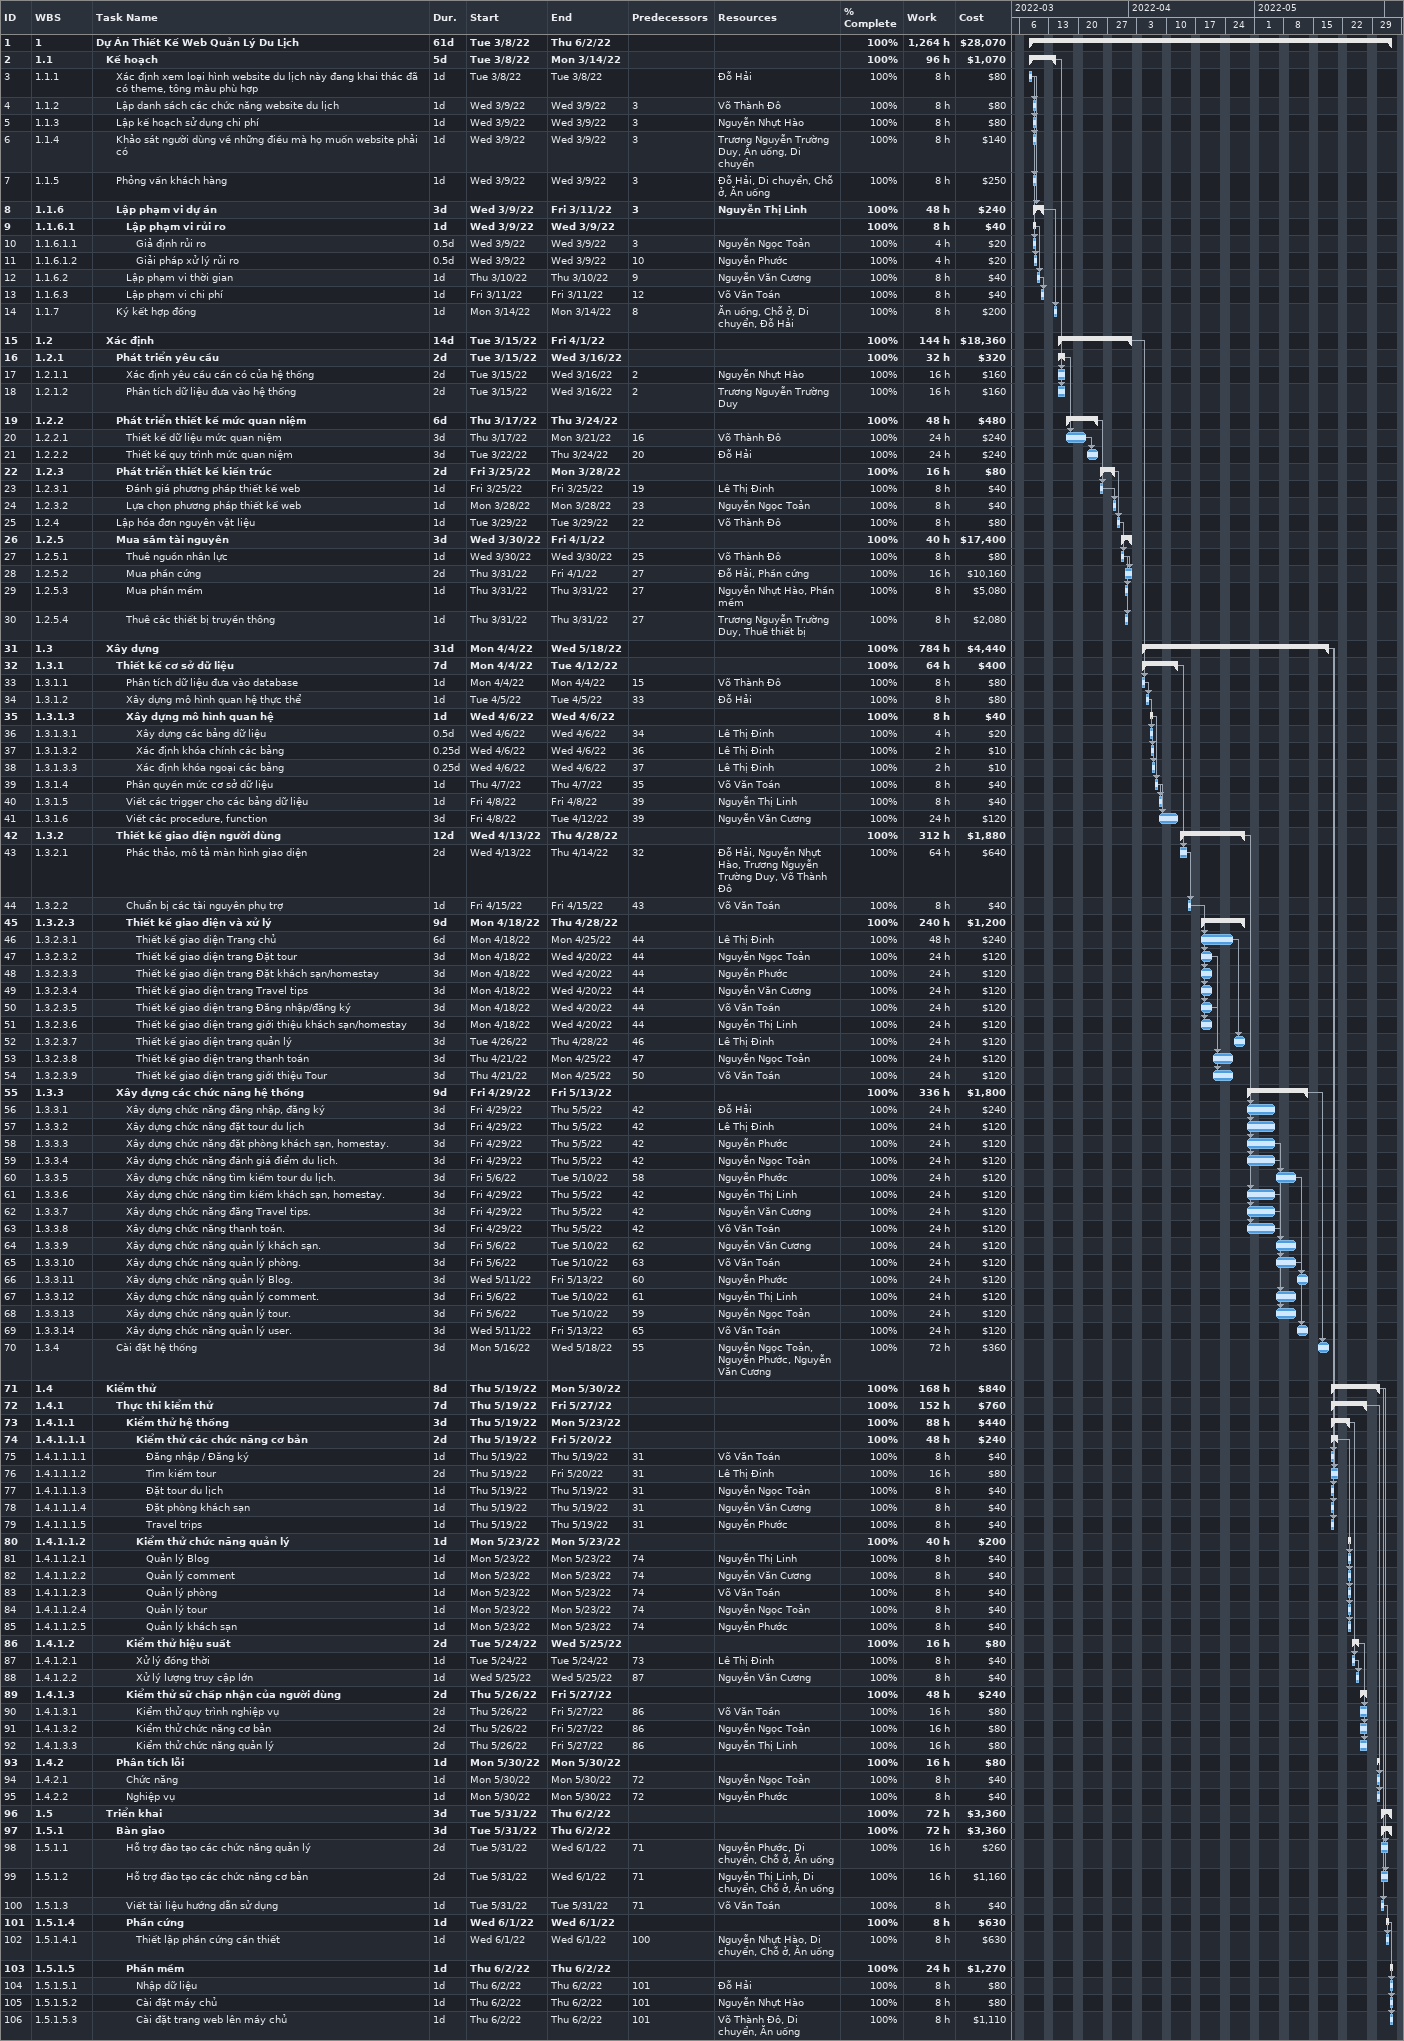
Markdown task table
| ID | WBS | Task | Duration | Start | Finish | Predecessors | Resources | % complete | Work (h) | Cost ($) |
|---|---|---|---|---|---|---|---|---|---|---|
| 1 | 1 | **Dự Án Thiết Kế Web Quản Lý Du Lịch** | 61d | 2022-03-08 | 2022-06-02 |  |  | 100 | 1264 | 28070 |
| 2 | 1.1 | **Kế hoạch** | 5d | 2022-03-08 | 2022-03-14 |  |  | 100 | 96 | 1070 |
| 3 | 1.1.1 | Xác định xem loại hình website du lịch này đang khai thác đã có theme, tông màu phù hợp | 1d | 2022-03-08 | 2022-03-08 |  | Đỗ Hải | 100 | 8 | 80 |
| 4 | 1.1.2 | Lập danh sách các chức năng website du lịch | 1d | 2022-03-09 | 2022-03-09 | 3 | Võ Thành Đô | 100 | 8 | 80 |
| 5 | 1.1.3 | Lập kế hoạch sử dụng chi phí | 1d | 2022-03-09 | 2022-03-09 | 3 | Nguyễn Nhựt Hào | 100 | 8 | 80 |
| 6 | 1.1.4 | Khảo sát người dùng về những điều mà họ muốn website phải có | 1d | 2022-03-09 | 2022-03-09 | 3 | Trương Nguyễn Trường Duy, Ăn uống, Di chuyển | 100 | 8 | 140 |
| 7 | 1.1.5 | Phỏng vấn khách hàng | 1d | 2022-03-09 | 2022-03-09 | 3 | Đỗ Hải, Di chuyển, Chỗ ở, Ăn uống | 100 | 8 | 250 |
| 8 | 1.1.6 | **Lập phạm vi dự án** | 3d | 2022-03-09 | 2022-03-11 | 3 | Nguyễn Thị Linh | 100 | 48 | 240 |
| 9 | 1.1.6.1 | **Lập phạm vi rủi ro** | 1d | 2022-03-09 | 2022-03-09 |  |  | 100 | 8 | 40 |
| 10 | 1.1.6.1.1 | Giả định rủi ro | 0.5d | 2022-03-09 | 2022-03-09 | 3 | Nguyễn Ngọc Toản | 100 | 4 | 20 |
| 11 | 1.1.6.1.2 | Giải pháp xử lý rủi ro | 0.5d | 2022-03-09 | 2022-03-09 | 10 | Nguyễn Phước | 100 | 4 | 20 |
| 12 | 1.1.6.2 | Lập phạm vi thời gian | 1d | 2022-03-10 | 2022-03-10 | 9 | Nguyễn Văn Cương | 100 | 8 | 40 |
| 13 | 1.1.6.3 | Lập phạm vi chi phí | 1d | 2022-03-11 | 2022-03-11 | 12 | Võ Văn Toán | 100 | 8 | 40 |
| 14 | 1.1.7 | Ký kết hợp đồng | 1d | 2022-03-14 | 2022-03-14 | 8 | Ăn uống, Chỗ ở, Di chuyển, Đỗ Hải | 100 | 8 | 200 |
| 15 | 1.2 | **Xác định** | 14d | 2022-03-15 | 2022-04-01 |  |  | 100 | 144 | 18360 |
| 16 | 1.2.1 | **Phát triển yêu cầu** | 2d | 2022-03-15 | 2022-03-16 |  |  | 100 | 32 | 320 |
| 17 | 1.2.1.1 | Xác định yêu cầu cần có của hệ thống | 2d | 2022-03-15 | 2022-03-16 | 2 | Nguyễn Nhựt Hào | 100 | 16 | 160 |
| 18 | 1.2.1.2 | Phân tích dữ liệu đưa vào hệ thống | 2d | 2022-03-15 | 2022-03-16 | 2 | Trương Nguyễn Trường Duy | 100 | 16 | 160 |
| 19 | 1.2.2 | **Phát triển thiết kế mức quan niệm** | 6d | 2022-03-17 | 2022-03-24 |  |  | 100 | 48 | 480 |
| 20 | 1.2.2.1 | Thiết kế dữ liệu mức quan niệm | 3d | 2022-03-17 | 2022-03-21 | 16 | Võ Thành Đô | 100 | 24 | 240 |
| 21 | 1.2.2.2 | Thiết kế quy trình mức quan niệm | 3d | 2022-03-22 | 2022-03-24 | 20 | Đỗ Hải | 100 | 24 | 240 |
| 22 | 1.2.3 | **Phát triển thiết kế kiến trúc** | 2d | 2022-03-25 | 2022-03-28 |  |  | 100 | 16 | 80 |
| 23 | 1.2.3.1 | Đánh giá phương pháp thiết kế web | 1d | 2022-03-25 | 2022-03-25 | 19 | Lê Thị Đinh | 100 | 8 | 40 |
| 24 | 1.2.3.2 | Lựa chọn phương pháp thiết kế web | 1d | 2022-03-28 | 2022-03-28 | 23 | Nguyễn Ngọc Toản | 100 | 8 | 40 |
| 25 | 1.2.4 | Lập hóa đơn nguyên vật liệu | 1d | 2022-03-29 | 2022-03-29 | 22 | Võ Thành Đô | 100 | 8 | 80 |
| 26 | 1.2.5 | **Mua sắm tài nguyên** | 3d | 2022-03-30 | 2022-04-01 |  |  | 100 | 40 | 17400 |
| 27 | 1.2.5.1 | Thuê nguồn nhân lực | 1d | 2022-03-30 | 2022-03-30 | 25 | Võ Thành Đô | 100 | 8 | 80 |
| 28 | 1.2.5.2 | Mua phần cứng | 2d | 2022-03-31 | 2022-04-01 | 27 | Đỗ Hải, Phần cứng | 100 | 16 | 10160 |
| 29 | 1.2.5.3 | Mua phần mềm | 1d | 2022-03-31 | 2022-03-31 | 27 | Nguyễn Nhựt Hào, Phần mềm | 100 | 8 | 5080 |
| 30 | 1.2.5.4 | Thuê các thiết bị truyền thông | 1d | 2022-03-31 | 2022-03-31 | 27 | Trương Nguyễn Trường Duy, Thuê thiết bị | 100 | 8 | 2080 |
| 31 | 1.3 | **Xây dựng** | 31d | 2022-04-04 | 2022-05-18 |  |  | 100 | 784 | 4440 |
| 32 | 1.3.1 | **Thiết kế cơ sở dữ liệu** | 7d | 2022-04-04 | 2022-04-12 |  |  | 100 | 64 | 400 |
| 33 | 1.3.1.1 | Phân tích dữ liệu đưa vào database | 1d | 2022-04-04 | 2022-04-04 | 15 | Võ Thành Đô | 100 | 8 | 80 |
| 34 | 1.3.1.2 | Xây dựng mô hình quan hệ thực thể | 1d | 2022-04-05 | 2022-04-05 | 33 | Đỗ Hải | 100 | 8 | 80 |
| 35 | 1.3.1.3 | **Xây dựng mô hình quan hệ** | 1d | 2022-04-06 | 2022-04-06 |  |  | 100 | 8 | 40 |
| 36 | 1.3.1.3.1 | Xây dựng các bảng dữ liệu | 0.5d | 2022-04-06 | 2022-04-06 | 34 | Lê Thị Đinh | 100 | 4 | 20 |
| 37 | 1.3.1.3.2 | Xác định khóa chính các bảng | 0.25d | 2022-04-06 | 2022-04-06 | 36 | Lê Thị Đinh | 100 | 2 | 10 |
| 38 | 1.3.1.3.3 | Xác định khóa ngoại các bảng | 0.25d | 2022-04-06 | 2022-04-06 | 37 | Lê Thị Đinh | 100 | 2 | 10 |
| 39 | 1.3.1.4 | Phân quyền mức cơ sở dữ liệu | 1d | 2022-04-07 | 2022-04-07 | 35 | Võ Văn Toán | 100 | 8 | 40 |
| 40 | 1.3.1.5 | Viết các trigger cho các bảng dữ liệu | 1d | 2022-04-08 | 2022-04-08 | 39 | Nguyễn Thị Linh | 100 | 8 | 40 |
| 41 | 1.3.1.6 | Viết các procedure, function | 3d | 2022-04-08 | 2022-04-12 | 39 | Nguyễn Văn Cương | 100 | 24 | 120 |
| 42 | 1.3.2 | **Thiết kế giao diện người dùng** | 12d | 2022-04-13 | 2022-04-28 |  |  | 100 | 312 | 1880 |
| 43 | 1.3.2.1 | Phác thảo, mô tả màn hình giao diện | 2d | 2022-04-13 | 2022-04-14 | 32 | Đỗ Hải, Nguyễn Nhựt Hào, Trương Nguyễn Trường Duy, Võ Thành Đô | 100 | 64 | 640 |
| 44 | 1.3.2.2 | Chuẩn bị các tài nguyên phụ trợ | 1d | 2022-04-15 | 2022-04-15 | 43 | Võ Văn Toán | 100 | 8 | 40 |
| 45 | 1.3.2.3 | **Thiết kế giao diện và xử lý** | 9d | 2022-04-18 | 2022-04-28 |  |  | 100 | 240 | 1200 |
| 46 | 1.3.2.3.1 | Thiết kế giao diện Trang chủ | 6d | 2022-04-18 | 2022-04-25 | 44 | Lê Thị Đinh | 100 | 48 | 240 |
| 47 | 1.3.2.3.2 | Thiết kế giao diện trang Đặt tour | 3d | 2022-04-18 | 2022-04-20 | 44 | Nguyễn Ngọc Toản | 100 | 24 | 120 |
| 48 | 1.3.2.3.3 | Thiết kế giao diện trang Đặt khách sạn/homestay | 3d | 2022-04-18 | 2022-04-20 | 44 | Nguyễn Phước | 100 | 24 | 120 |
| 49 | 1.3.2.3.4 | Thiết kế giao diện trang Travel tips | 3d | 2022-04-18 | 2022-04-20 | 44 | Nguyễn Văn Cương | 100 | 24 | 120 |
| 50 | 1.3.2.3.5 | Thiết kế giao diện trang Đăng nhập/đăng ký | 3d | 2022-04-18 | 2022-04-20 | 44 | Võ Văn Toán | 100 | 24 | 120 |
| 51 | 1.3.2.3.6 | Thiết kế giao diện trang giới thiệu khách sạn/homestay | 3d | 2022-04-18 | 2022-04-20 | 44 | Nguyễn Thị Linh | 100 | 24 | 120 |
| 52 | 1.3.2.3.7 | Thiết kế giao diện trang quản lý | 3d | 2022-04-26 | 2022-04-28 | 46 | Lê Thị Đinh | 100 | 24 | 120 |
| 53 | 1.3.2.3.8 | Thiết kế giao diện trang thanh toán | 3d | 2022-04-21 | 2022-04-25 | 47 | Nguyễn Ngọc Toản | 100 | 24 | 120 |
| 54 | 1.3.2.3.9 | Thiết kế giao diện trang giới thiệu Tour | 3d | 2022-04-21 | 2022-04-25 | 50 | Võ Văn Toán | 100 | 24 | 120 |
| 55 | 1.3.3 | **Xây dựng các chức năng hệ thống** | 9d | 2022-04-29 | 2022-05-13 |  |  | 100 | 336 | 1800 |
| 56 | 1.3.3.1 | Xây dựng chức năng đăng nhập, đăng ký | 3d | 2022-04-29 | 2022-05-05 | 42 | Đỗ Hải | 100 | 24 | 240 |
| 57 | 1.3.3.2 | Xây dựng chức năng đặt tour du lịch | 3d | 2022-04-29 | 2022-05-05 | 42 | Lê Thị Đinh | 100 | 24 | 120 |
| 58 | 1.3.3.3 | Xây dựng chức năng đặt phòng khách sạn, homestay. | 3d | 2022-04-29 | 2022-05-05 | 42 | Nguyễn Phước | 100 | 24 | 120 |
| 59 | 1.3.3.4 | Xây dựng chức năng đánh giá điểm du lịch. | 3d | 2022-04-29 | 2022-05-05 | 42 | Nguyễn Ngọc Toản | 100 | 24 | 120 |
| 60 | 1.3.3.5 | Xây dựng chức năng tìm kiếm tour du lịch. | 3d | 2022-05-06 | 2022-05-10 | 58 | Nguyễn Phước | 100 | 24 | 120 |
| 61 | 1.3.3.6 | Xây dựng chức năng tìm kiếm khách sạn, homestay. | 3d | 2022-04-29 | 2022-05-05 | 42 | Nguyễn Thị Linh | 100 | 24 | 120 |
| 62 | 1.3.3.7 | Xây dựng chức năng đăng Travel tips. | 3d | 2022-04-29 | 2022-05-05 | 42 | Nguyễn Văn Cương | 100 | 24 | 120 |
| 63 | 1.3.3.8 | Xây dựng chức năng thanh toán. | 3d | 2022-04-29 | 2022-05-05 | 42 | Võ Văn Toán | 100 | 24 | 120 |
| 64 | 1.3.3.9 | Xây dựng chức năng quản lý khách sạn. | 3d | 2022-05-06 | 2022-05-10 | 62 | Nguyễn Văn Cương | 100 | 24 | 120 |
| 65 | 1.3.3.10 | Xây dựng chức năng quản lý phòng. | 3d | 2022-05-06 | 2022-05-10 | 63 | Võ Văn Toán | 100 | 24 | 120 |
| 66 | 1.3.3.11 | Xây dựng chức năng quản lý Blog. | 3d | 2022-05-11 | 2022-05-13 | 60 | Nguyễn Phước | 100 | 24 | 120 |
| 67 | 1.3.3.12 | Xây dựng chức năng quản lý comment. | 3d | 2022-05-06 | 2022-05-10 | 61 | Nguyễn Thị Linh | 100 | 24 | 120 |
| 68 | 1.3.3.13 | Xây dựng chức năng quản lý tour. | 3d | 2022-05-06 | 2022-05-10 | 59 | Nguyễn Ngọc Toản | 100 | 24 | 120 |
| 69 | 1.3.3.14 | Xây dựng chức năng quản lý user. | 3d | 2022-05-11 | 2022-05-13 | 65 | Võ Văn Toán | 100 | 24 | 120 |
| 70 | 1.3.4 | Cài đặt hệ thống | 3d | 2022-05-16 | 2022-05-18 | 55 | Nguyễn Ngọc Toản, Nguyễn Phước, Nguyễn Văn Cương | 100 | 72 | 360 |
| 71 | 1.4 | **Kiểm thử** | 8d | 2022-05-19 | 2022-05-30 |  |  | 100 | 168 | 840 |
| 72 | 1.4.1 | **Thực thi kiểm thử** | 7d | 2022-05-19 | 2022-05-27 |  |  | 100 | 152 | 760 |
| 73 | 1.4.1.1 | **Kiểm thử hệ thống** | 3d | 2022-05-19 | 2022-05-23 |  |  | 100 | 88 | 440 |
| 74 | 1.4.1.1.1 | **Kiểm thử các chức năng cơ bản** | 2d | 2022-05-19 | 2022-05-20 |  |  | 100 | 48 | 240 |
| 75 | 1.4.1.1.1.1 | Đăng nhập / Đăng ký | 1d | 2022-05-19 | 2022-05-19 | 31 | Võ Văn Toán | 100 | 8 | 40 |
| 76 | 1.4.1.1.1.2 | Tìm kiếm tour | 2d | 2022-05-19 | 2022-05-20 | 31 | Lê Thị Đinh | 100 | 16 | 80 |
| 77 | 1.4.1.1.1.3 | Đặt tour du lịch | 1d | 2022-05-19 | 2022-05-19 | 31 | Nguyễn Ngọc Toản | 100 | 8 | 40 |
| 78 | 1.4.1.1.1.4 | Đặt phòng khách sạn | 1d | 2022-05-19 | 2022-05-19 | 31 | Nguyễn Văn Cương | 100 | 8 | 40 |
| 79 | 1.4.1.1.1.5 | Travel trips | 1d | 2022-05-19 | 2022-05-19 | 31 | Nguyễn Phước | 100 | 8 | 40 |
| 80 | 1.4.1.1.2 | **Kiểm thử chức năng quản lý** | 1d | 2022-05-23 | 2022-05-23 |  |  | 100 | 40 | 200 |
| 81 | 1.4.1.1.2.1 | Quản lý Blog | 1d | 2022-05-23 | 2022-05-23 | 74 | Nguyễn Thị Linh | 100 | 8 | 40 |
| 82 | 1.4.1.1.2.2 | Quản lý comment | 1d | 2022-05-23 | 2022-05-23 | 74 | Nguyễn Văn Cương | 100 | 8 | 40 |
| 83 | 1.4.1.1.2.3 | Quản lý phòng | 1d | 2022-05-23 | 2022-05-23 | 74 | Võ Văn Toán | 100 | 8 | 40 |
| 84 | 1.4.1.1.2.4 | Quản lý tour | 1d | 2022-05-23 | 2022-05-23 | 74 | Nguyễn Ngọc Toản | 100 | 8 | 40 |
| 85 | 1.4.1.1.2.5 | Quản lý khách sạn | 1d | 2022-05-23 | 2022-05-23 | 74 | Nguyễn Phước | 100 | 8 | 40 |
| 86 | 1.4.1.2 | **Kiểm thử hiệu suất** | 2d | 2022-05-24 | 2022-05-25 |  |  | 100 | 16 | 80 |
| 87 | 1.4.1.2.1 | Xử lý đồng thời | 1d | 2022-05-24 | 2022-05-24 | 73 | Lê Thị Đinh | 100 | 8 | 40 |
| 88 | 1.4.1.2.2 | Xử lý lượng truy cập lớn | 1d | 2022-05-25 | 2022-05-25 | 87 | Nguyễn Văn Cương | 100 | 8 | 40 |
| 89 | 1.4.1.3 | **Kiểm thử sữ chấp nhận của người dùng** | 2d | 2022-05-26 | 2022-05-27 |  |  | 100 | 48 | 240 |
| 90 | 1.4.1.3.1 | Kiểm thử quy trình nghiệp vụ | 2d | 2022-05-26 | 2022-05-27 | 86 | Võ Văn Toán | 100 | 16 | 80 |
| 91 | 1.4.1.3.2 | Kiểm thử chức năng cơ bản | 2d | 2022-05-26 | 2022-05-27 | 86 | Nguyễn Ngọc Toản | 100 | 16 | 80 |
| 92 | 1.4.1.3.3 | Kiểm thử chức năng quản lý | 2d | 2022-05-26 | 2022-05-27 | 86 | Nguyễn Thị Linh | 100 | 16 | 80 |
| 93 | 1.4.2 | **Phân tích lỗi** | 1d | 2022-05-30 | 2022-05-30 |  |  | 100 | 16 | 80 |
| 94 | 1.4.2.1 | Chức năng | 1d | 2022-05-30 | 2022-05-30 | 72 | Nguyễn Ngọc Toản | 100 | 8 | 40 |
| 95 | 1.4.2.2 | Nghiệp vụ | 1d | 2022-05-30 | 2022-05-30 | 72 | Nguyễn Phước | 100 | 8 | 40 |
| 96 | 1.5 | **Triển khai** | 3d | 2022-05-31 | 2022-06-02 |  |  | 100 | 72 | 3360 |
| 97 | 1.5.1 | **Bàn giao** | 3d | 2022-05-31 | 2022-06-02 |  |  | 100 | 72 | 3360 |
| 98 | 1.5.1.1 | Hỗ trợ đào tạo các chức năng quản lý | 2d | 2022-05-31 | 2022-06-01 | 71 | Nguyễn Phước, Di chuyển, Chỗ ở, Ăn uống | 100 | 16 | 260 |
| 99 | 1.5.1.2 | Hỗ trợ đào tạo các chức năng cơ bản | 2d | 2022-05-31 | 2022-06-01 | 71 | Nguyễn Thị Linh, Di chuyển, Chỗ ở, Ăn uống | 100 | 16 | 1160 |
| 100 | 1.5.1.3 | Viết tài liệu hướng dẫn sử dụng | 1d | 2022-05-31 | 2022-05-31 | 71 | Võ Văn Toán | 100 | 8 | 40 |
| 101 | 1.5.1.4 | **Phần cứng** | 1d | 2022-06-01 | 2022-06-01 |  |  | 100 | 8 | 630 |
| 102 | 1.5.1.4.1 | Thiết lập phần cứng cần thiết | 1d | 2022-06-01 | 2022-06-01 | 100 | Nguyễn Nhựt Hào, Di chuyển, Chỗ ở, Ăn uống | 100 | 8 | 630 |
| 103 | 1.5.1.5 | **Phần mềm** | 1d | 2022-06-02 | 2022-06-02 |  |  | 100 | 24 | 1270 |
| 104 | 1.5.1.5.1 | Nhập dữ liệu | 1d | 2022-06-02 | 2022-06-02 | 101 | Đỗ Hải | 100 | 8 | 80 |
| 105 | 1.5.1.5.2 | Cài đặt máy chủ | 1d | 2022-06-02 | 2022-06-02 | 101 | Nguyễn Nhựt Hào | 100 | 8 | 80 |
| 106 | 1.5.1.5.3 | Cài đặt trang web lên máy chủ | 1d | 2022-06-02 | 2022-06-02 | 101 | Võ Thành Đô, Di chuyển, Ăn uống | 100 | 8 | 1110 |
